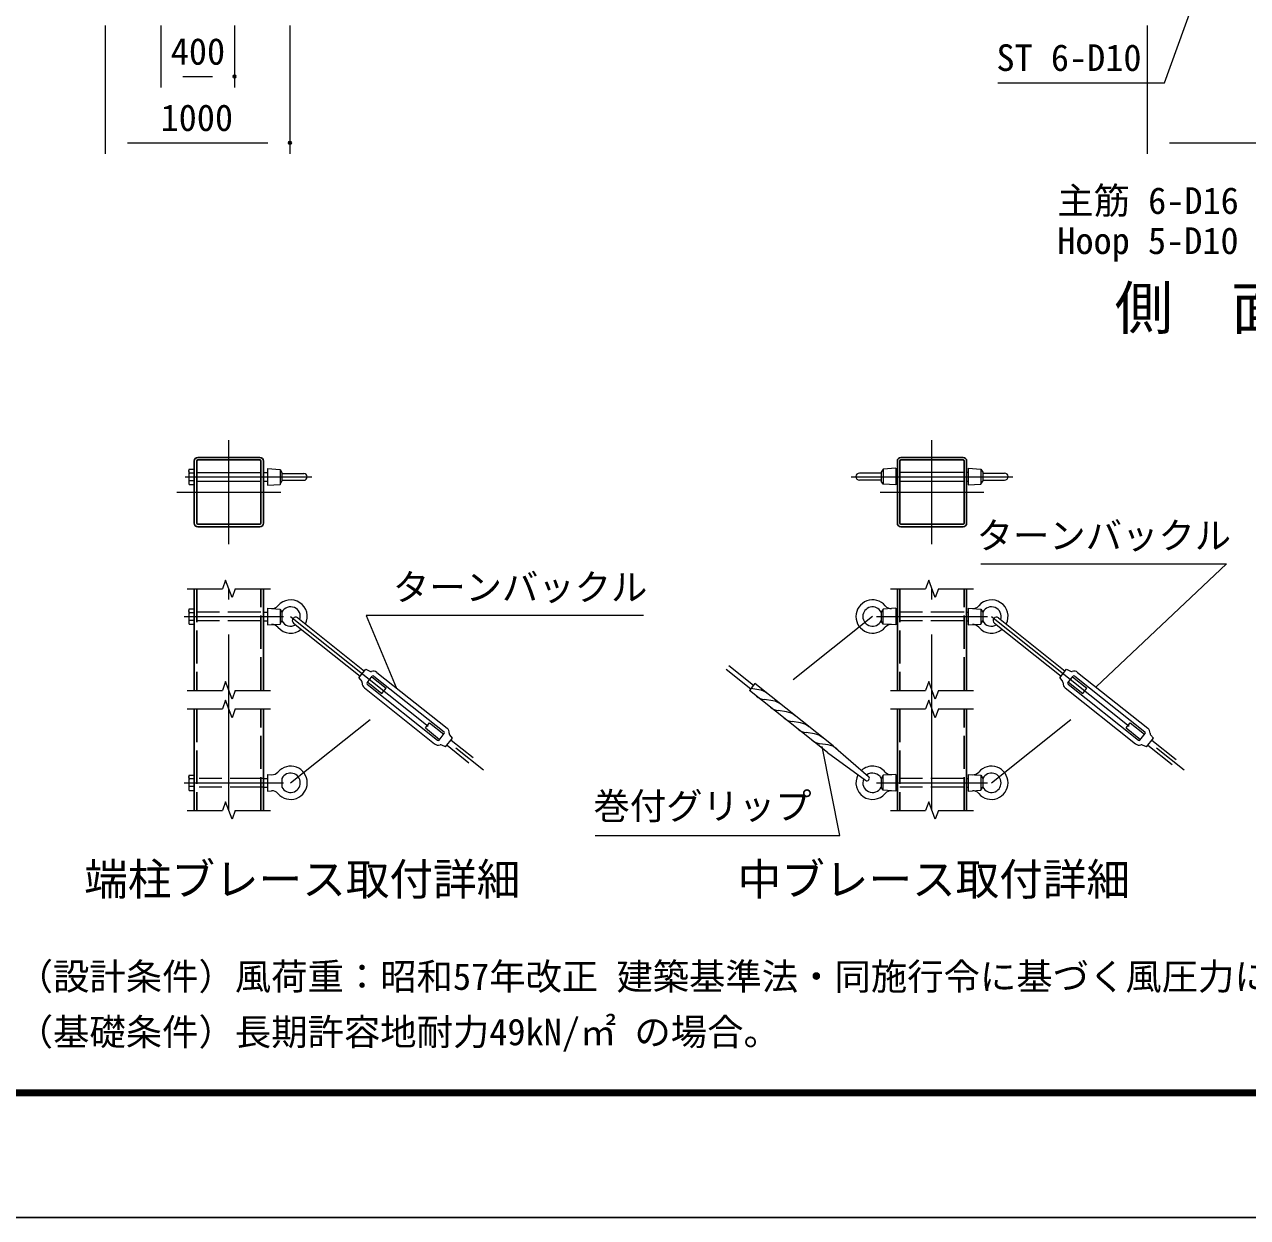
# Model space of a CAD drawing. Units: millimetres, scale not verified. Extents: x -12599 to 12601, y -8909 to 8911.
# Drawn here: x -955 to 5668, y -8909 to -2451 of the extents above; entities that cross this region are included whole.
import ezdxf
from ezdxf.enums import TextEntityAlignment as Align

# ---------------------------------------------------------------- set-up
doc = ezdxf.new("R2010")
doc.units = ezdxf.units.MM
doc.header["$LTSCALE"] = 30
doc.header["$PDMODE"] = 32
doc.header["$PDSIZE"] = 15
doc.linetypes.add('DASHED', pattern=[7.5, 6, -1.5])
doc.linetypes.add('USER1', pattern=[50.8, 31.75, -6.35, 6.35, -6.35])
for name, color, linetype, lineweight in [('0-0_D-BMK', 2, 'USER1', 13), ('0-1_D-STR1', 1, 'Continuous', 25), ('0-2_D-STR3', 3, 'Continuous', 13), ('0-4_D-STR-DIM', 7, 'Continuous', 13), ('0-7_D-STR-TXT', 7, 'Continuous', 13), ('0-8_D-TTL-TXT', 7, 'Continuous', 13), ('0-C_D-TTL', 7, 'Continuous', 25)]:
    doc.layers.add(name, color=color, linetype=linetype, lineweight=lineweight)
doc.layers.add('0-6_Defpoints', color=8, linetype='Continuous')
doc.styles.add('ＭＳ ゴシック', font='')
doc.styles.get('ＭＳ ゴシック').set_extended_font_data('MS Gothic')

msp = doc.modelspace()

# ---------------------------------------------------------------- linework, layer by layer
at = {"layer": '0-0_D-BMK'}
for p, q in [((152.07, -5263.64), (152.07, -4701.14)), ((3959.22, -5263.64), (3959.22, -4701.14)), ((-85.05, -4899.89), (600.93, -4899.89)), ((3521.55, -4899.89), (4396.88, -4899.89)), ((-129.18, -4982.39), (433.32, -4982.39)), ((3677.97, -4982.39), (4240.47, -4982.39)), ((152.07, -6705.93), (152.07, -5505.93)), ((3959.22, -6705.93), (3959.22, -5505.93)), ((-89.77, -5655.93), (448.76, -5655.93)), ((486.57, -5655.93), (1618.47, -6556.56)), ((3637.37, -5655.93), (3206.99, -5998.38)), ((3659.22, -5655.93), (4259.22, -5655.93)), ((4281.06, -5655.93), (5412.96, -6556.56)), ((486.57, -6555.93), (916.95, -6213.48)), ((4281.06, -6555.93), (4711.57, -6213.63)), ((-89.77, -6555.93), (448.76, -6555.93)), ((3659.22, -6555.93), (4259.22, -6555.93))]:
    msp.add_line(p, q, dxfattribs=at)
at = {"layer": '0-1_D-STR1'}
for p, q in [((-35.43, -4814.09), (-35.43, -5150.69)), ((-21.93, -4814.09), (-21.93, -5150.69)), ((320.37, -4794.89), (-16.23, -4794.89)), ((320.37, -4808.39), (-16.23, -4808.39)), ((326.07, -5150.69), (326.07, -4814.09)), ((339.57, -5150.69), (339.57, -4814.09)), ((3771.72, -4814.09), (3771.72, -5150.69)), ((3785.22, -4814.09), (3785.22, -5150.69)), ((4127.52, -4794.89), (3790.92, -4794.89)), ((4127.52, -4808.39), (3790.92, -4808.39)), ((4133.22, -5150.69), (4133.22, -4814.09)), ((4146.72, -5150.69), (4146.72, -4814.09)), ((-16.23, -5156.39), (320.37, -5156.39)), ((3790.92, -5156.39), (4127.52, -5156.39)), ((-16.23, -5169.89), (320.37, -5169.89)), ((3790.92, -5169.89), (4127.52, -5169.89)), ((-35.43, -5505.93), (-35.43, -6055.93)), ((339.57, -6055.93), (339.57, -5505.93)), ((3771.72, -5505.93), (3771.72, -6055.93)), ((4146.72, -6055.93), (4146.72, -5505.93)), ((-35.43, -6155.93), (-35.43, -6705.93)), ((339.57, -6705.93), (339.57, -6155.93)), ((3771.72, -6155.93), (3771.72, -6705.93)), ((4146.72, -6705.93), (4146.72, -6155.93))]:
    msp.add_line(p, q, dxfattribs=at)
at = {"layer": '0-1_D-STR1', "linetype": 'DASHED'}
for p, q in [((-21.93, -5505.93), (-21.93, -6055.93)), ((326.07, -6055.93), (326.07, -5505.93)), ((3785.22, -5505.93), (3785.22, -6055.93)), ((4133.22, -6055.93), (4133.22, -5505.93)), ((-21.93, -6155.93), (-21.93, -6705.93)), ((326.07, -6705.93), (326.07, -6155.93)), ((3785.22, -6155.93), (3785.22, -6705.93)), ((4133.22, -6705.93), (4133.22, -6155.93))]:
    msp.add_line(p, q, dxfattribs=at)
at = {"layer": '0-1_D-STR1'}
for centre, radius, start, end in [((-16.23, -4814.09), 19.2, 90, 180), ((-16.23, -4814.09), 5.7, 90, 180), ((320.37, -4814.09), 19.2, 0, 90), ((320.37, -4814.09), 5.7, 0, 90), ((3790.92, -4814.09), 19.2, 90, 180), ((3790.92, -4814.09), 5.7, 90, 180), ((4127.52, -4814.09), 19.2, 0, 90), ((4127.52, -4814.09), 5.7, 0, 90), ((-16.23, -5150.69), 19.2, 180, 270), ((-16.23, -5150.69), 5.7, 180, 270), ((320.37, -5150.69), 19.2, 270, 0), ((320.37, -5150.69), 5.7, 270, 0), ((3790.92, -5150.69), 19.2, 180, 270), ((3790.92, -5150.69), 5.7, 180, 270), ((4127.52, -5150.69), 19.2, 270, 0), ((4127.52, -5150.69), 5.7, 270, 0)]:
    msp.add_arc(centre, radius, start, end, dxfattribs=at)
at = {"layer": '0-2_D-STR3'}
for p, q in [((-65.43, -4868.28), (-65.43, -4931.28)), ((-63.03, -4858.34), (-35.43, -4858.34)), ((-35.43, -4879.12), (-63.03, -4879.12)), ((-35.43, -4858.34), (-35.43, -4941.44)), ((-21.93, -4875.89), (326.07, -4875.89)), ((339.57, -4875.89), (360.57, -4875.89)), ((360.57, -4854.89), (360.57, -4944.89)), ((429.57, -4859.39), (429.57, -4940.39)), ((439.88, -4875.89), (439.88, -4923.89)), ((439.88, -4881.14), (557.82, -4881.14)), ((3684.06, -4879.76), (3566.12, -4879.76)), ((3684.06, -4874.51), (3684.06, -4922.51)), ((3694.37, -4858.01), (3694.37, -4939.01)), ((3763.37, -4853.51), (3763.37, -4943.51)), ((3771.72, -4874.51), (3763.37, -4874.51)), ((3785.22, -4874.51), (4133.22, -4874.51)), ((4146.72, -4874.51), (4155.06, -4874.51)), ((4155.06, -4853.51), (4155.06, -4943.51)), ((4224.06, -4858.01), (4224.06, -4939.01)), ((4234.37, -4874.51), (4234.37, -4922.51)), ((4234.37, -4879.76), (4352.31, -4879.76)), ((-35.43, -4920.67), (-63.03, -4920.67)), ((-63.03, -4941.44), (-35.43, -4941.44)), ((-21.93, -4923.89), (326.07, -4923.89)), ((339.57, -4923.89), (360.57, -4923.89)), ((360.57, -4944.89), (429.57, -4940.39)), ((429.57, -4940.39), (439.88, -4923.89)), ((439.88, -4918.64), (557.82, -4918.64)), ((3684.06, -4917.26), (3566.12, -4917.26)), ((3694.37, -4939.01), (3684.06, -4922.51)), ((3763.37, -4943.51), (3694.37, -4939.01)), ((3771.72, -4922.51), (3763.37, -4922.51)), ((3785.22, -4922.51), (4133.22, -4922.51)), ((4146.72, -4922.51), (4155.06, -4922.51)), ((4155.06, -4943.51), (4224.06, -4939.01)), ((4224.06, -4939.01), (4234.37, -4922.51)), ((4234.37, -4917.26), (4352.31, -4917.26)), ((-65.43, -5624.31), (-65.43, -5687.32)), ((-63.03, -5614.38), (-35.43, -5614.38)), ((-35.43, -5614.38), (-35.43, -5697.48)), ((360.57, -5610.93), (360.57, -5700.93)), ((429.57, -5615.43), (429.57, -5696.43)), ((3694.37, -5615.43), (3684.06, -5631.93)), ((3763.37, -5610.93), (3694.37, -5615.43)), ((3694.37, -5696.43), (3694.37, -5615.43)), ((3763.37, -5610.93), (3763.37, -5700.93)), ((4155.06, -5610.93), (4155.06, -5700.93)), ((4224.06, -5615.43), (4224.06, -5696.43)), ((-35.43, -5635.15), (-63.03, -5635.15)), ((-35.43, -5676.7), (-63.03, -5676.7)), ((339.57, -5631.93), (360.57, -5631.93)), ((339.57, -5679.93), (360.57, -5679.93)), ((429.57, -5696.43), (439.88, -5679.93)), ((439.88, -5631.93), (439.88, -5679.93)), ((502.36, -5691.49), (863.87, -5979.14)), ((524.77, -5663.32), (886.29, -5950.97)), ((3684.06, -5631.93), (3684.06, -5679.93)), ((3694.37, -5696.43), (3684.06, -5679.93)), ((3763.37, -5631.93), (3771.72, -5631.93)), ((3763.37, -5679.93), (3771.72, -5679.93)), ((4146.72, -5631.93), (4155.06, -5631.93)), ((4146.72, -5679.93), (4155.06, -5679.93)), ((4224.06, -5696.43), (4234.37, -5679.93)), ((4234.37, -5631.93), (4234.37, -5679.93)), ((4296.85, -5691.49), (4658.37, -5979.14)), ((4319.27, -5663.32), (4680.78, -5950.97)), ((-63.03, -5697.48), (-35.43, -5697.48)), ((360.57, -5700.93), (429.57, -5696.43)), ((3763.37, -5700.93), (3694.37, -5696.43)), ((4155.06, -5700.93), (4224.06, -5696.43)), ((856.4, -5988.53), (893.76, -5941.58)), ((893.76, -5941.58), (915.2, -5952.23)), ((953.31, -5958.29), (1333.61, -6260.89)), ((2844.27, -5940.21), (2977.8, -6046.45)), ((2859.22, -5921.43), (2992.74, -6027.67)), ((4650.9, -5988.53), (4688.25, -5941.58)), ((4688.25, -5941.58), (4709.69, -5952.23)), ((4747.8, -5958.29), (5128.1, -6260.89)), ((856.4, -5988.53), (871.59, -6007.03)), ((900.98, -6014.42), (929, -5979.21)), ((901.94, -6022.85), (1282.24, -6325.45)), ((926.2, -5982.73), (1003.67, -6044.37)), ((937.43, -5978.25), (1317.73, -6280.85)), ((3423.43, -6355.03), (3000.87, -6018.81)), ((4650.9, -5988.53), (4666.08, -6007.03)), ((4695.47, -6014.42), (4723.49, -5979.21)), ((4696.43, -6022.85), (5076.73, -6325.45)), ((4720.69, -5982.73), (4798.16, -6044.37)), ((4731.92, -5978.25), (5112.22, -6280.85)), ((886.06, -6042.81), (1266.36, -6345.4)), ((3393.54, -6392.59), (2970.99, -6056.37)), ((3021.99, -6052.31), (2978.54, -6045.8)), ((4680.56, -6042.81), (5060.86, -6345.4)), ((3097.11, -6112.08), (3051.85, -6105.3)), ((3172.23, -6171.85), (3126.97, -6165.08)), ((3247.35, -6231.62), (3202.09, -6224.85)), ((1216, -6259.33), (1238.42, -6231.16)), ((1216, -6259.33), (1293.47, -6320.97)), ((1238.42, -6231.16), (1315.89, -6292.8)), ((1290.67, -6324.49), (1318.69, -6289.28)), ((3322.47, -6291.39), (3277.22, -6284.62)), ((5010.5, -6259.33), (5032.91, -6231.16)), ((5010.5, -6259.33), (5087.97, -6320.97)), ((5032.91, -6231.16), (5110.38, -6292.8)), ((5085.17, -6324.49), (5113.18, -6289.28)), ((1325.91, -6362.11), (1304.47, -6351.47)), ((1333.38, -6352.72), (1452.07, -6447.16)), ((1355.8, -6324.55), (1474.48, -6418.99)), ((3397.59, -6351.17), (3352.34, -6344.39)), ((3423.43, -6355.03), (3615.26, -6521.08)), ((5120.4, -6362.11), (5098.97, -6351.47)), ((5127.88, -6352.72), (5259.22, -6457.23)), ((5150.29, -6324.55), (5281.63, -6429.06)), ((3393.54, -6392.59), (3598.45, -6542.21)), ((-65.43, -6524.31), (-65.43, -6587.32)), ((-63.03, -6514.38), (-35.43, -6514.38)), ((-35.43, -6535.15), (-63.03, -6535.15)), ((-35.43, -6514.38), (-35.43, -6597.48)), ((339.57, -6531.93), (360.57, -6531.93)), ((360.57, -6510.93), (360.57, -6600.93)), ((360.57, -6510.93), (383.21, -6512.4)), ((439.88, -6531.93), (439.88, -6579.93)), ((3694.37, -6515.43), (3684.06, -6531.93)), ((3684.06, -6531.93), (3684.06, -6579.93)), ((3763.37, -6510.93), (3694.37, -6515.43)), ((3694.37, -6596.43), (3694.37, -6515.43)), ((3763.37, -6510.93), (3763.37, -6600.93)), ((3763.37, -6531.93), (3771.72, -6531.93)), ((4146.72, -6531.93), (4155.06, -6531.93)), ((4155.06, -6510.93), (4155.06, -6600.93)), ((4155.06, -6510.93), (4224.06, -6515.43)), ((4224.06, -6515.43), (4224.06, -6596.43)), ((4224.06, -6515.43), (4234.37, -6531.93)), ((4234.37, -6531.93), (4234.37, -6579.93)), ((-35.43, -6576.7), (-63.03, -6576.7)), ((-63.03, -6597.48), (-35.43, -6597.48)), ((339.57, -6579.93), (360.57, -6579.93)), ((360.57, -6600.93), (383.21, -6599.45)), ((3694.37, -6596.43), (3684.06, -6579.93)), ((3763.37, -6600.93), (3694.37, -6596.43)), ((3763.37, -6579.93), (3771.72, -6579.93)), ((4146.72, -6579.93), (4155.06, -6579.93)), ((4155.06, -6600.93), (4224.06, -6596.43)), ((4224.06, -6596.43), (4234.37, -6579.93))]:
    msp.add_line(p, q, dxfattribs=at)
at = {"layer": '0-2_D-STR3', "linetype": 'DASHED'}
for p, q in [((326.07, -5631.93), (-21.93, -5631.93)), ((326.07, -5679.93), (-21.93, -5679.93)), ((4133.22, -5631.93), (3785.22, -5631.93)), ((4133.22, -5679.93), (3785.22, -5679.93)), ((339.57, -6531.93), (-8.43, -6531.93)), ((4133.22, -6531.93), (3785.22, -6531.93)), ((339.57, -6579.93), (-8.43, -6579.93)), ((4133.22, -6579.93), (3785.22, -6579.93))]:
    msp.add_line(p, q, dxfattribs=at)
at = {"layer": '0-2_D-STR3'}
for points in [[(360.57, -4854.89), (429.57, -4859.39), (439.88, -4875.89)], [(3763.37, -4853.51), (3694.37, -4858.01), (3684.06, -4874.51)], [(4155.06, -4853.51), (4224.06, -4858.01), (4234.37, -4874.51)], [(360.57, -5610.93), (429.57, -5615.43), (439.88, -5631.93)], [(4155.06, -5610.93), (4224.06, -5615.43), (4234.37, -5631.93)], [(903.78, -6010.9), (981.25, -6072.54), (1003.67, -6044.37)], [(4698.27, -6010.9), (4775.74, -6072.54), (4798.16, -6044.37)], [(1325.91, -6362.11), (1363.27, -6315.16), (1348.08, -6296.67)], [(5120.4, -6362.11), (5157.76, -6315.16), (5142.57, -6296.67)]]:
    msp.add_lwpolyline(points, dxfattribs=at)
for centre, radius, start, end in [((-41.8, -4868.73), 23.64, 153.93467, 206.06533), ((25.69, -4899.89), 91.12, 166.82041, 193.17959), ((557.82, -4899.89), 18.75, 270, 90), ((3566.12, -4898.51), 18.75, 90, 270), ((4352.31, -4898.51), 18.75, 270, 90), ((-41.76, -4931.06), 23.67, 153.96929, 206.03071), ((-41.8, -5624.77), 23.64, 153.93467, 206.06533), ((385.95, -5570.49), 42, 266.2686, 319.66701), ((486.57, -5655.93), 90, 333.02839, 139.66701), ((486.57, -5655.93), 52.5, 341.54247, 152.79711), ((3637.37, -5655.93), 90, 40.33299, 319.66701), ((3637.37, -5655.93), 52.5, 27.20289, 332.79711), ((3737.99, -5570.49), 42, 220.33299, 273.7314), ((4180.44, -5570.49), 42, 266.2686, 319.66701), ((4281.06, -5655.93), 90, 333.02839, 139.66701), ((4281.06, -5655.93), 52.5, 341.54247, 152.79711), ((25.69, -5655.93), 91.12, 166.82041, 193.17959), ((-41.76, -5687.09), 23.67, 153.96929, 206.03071), ((486.57, -5655.93), 52.5, 207.20289, 301.44039), ((513.57, -5677.41), 18, 51.49143, 231.49143), ((4281.06, -5655.93), 52.5, 207.20289, 301.44039), ((4308.06, -5677.41), 18, 51.49143, 231.49143), ((385.95, -5741.36), 42, 40.33299, 93.7314), ((486.57, -5655.93), 90, 220.33299, 309.95447), ((3737.99, -5741.36), 42, 86.2686, 139.66701), ((4180.44, -5741.36), 42, 40.33299, 93.7314), ((4281.06, -5655.93), 90, 220.33299, 309.95447), ((920.53, -5941.48), 12, 243.59068, 287.61032), ((933.69, -5982.94), 31.5, 51.49143, 107.61032), ((4715.03, -5941.48), 12, 243.59068, 287.61032), ((4728.19, -5982.94), 31.5, 51.49143, 107.61032), ((862.32, -6014.65), 12, 355.37255, 39.39218), ((905.67, -6018.16), 31.5, 175.37255, 231.49143), ((905.67, -6018.16), 6, 141.49143, 231.49143), ((933.69, -5982.94), 6, 51.49143, 141.49143), ((3250.71, -6248.27), 339.21, 137.43473, 145.54859), ((4656.81, -6014.65), 12, 355.37255, 39.39218), ((4700.17, -6018.16), 31.5, 175.37255, 231.49143), ((4700.17, -6018.16), 6, 141.49143, 231.49143), ((4728.19, -5982.94), 6, 51.49143, 141.49143), ((3065.17, -6016.3), 90, 231.49173, 261.49182), ((3008.67, -6141.31), 90, 49.121, 81.49181), ((3140.29, -6076.07), 90, 231.49173, 261.49182), ((3083.79, -6201.08), 90, 49.121, 81.49181), ((3215.41, -6135.84), 90, 231.49054, 261.49036), ((3158.91, -6260.86), 90, 49.11991, 81.49181), ((1314, -6285.54), 6, 321.49143, 51.49143), ((1314, -6285.54), 31.5, 355.37255, 51.49143), ((1357.35, -6289.05), 12, 175.37255, 219.39218), ((3290.53, -6195.61), 90, 231.49173, 261.49182), ((3234.04, -6320.63), 90, 49.12006, 81.49181), ((5108.49, -6285.54), 6, 321.49143, 51.49143), ((5108.49, -6285.54), 31.5, 355.37255, 51.49143), ((5151.85, -6289.05), 12, 175.37255, 219.39218), ((1285.98, -6320.75), 31.5, 231.49143, 287.61032), ((1285.98, -6320.75), 6, 231.49143, 321.49143), ((1299.14, -6362.22), 12, 63.59068, 107.61032), ((3365.65, -6255.39), 90, 231.49173, 261.49182), ((3309.16, -6380.4), 90, 49.121, 81.49181), ((3384.28, -6440.17), 90, 49.11991, 81.49037), ((5080.47, -6320.75), 31.5, 231.49143, 287.61032), ((5080.47, -6320.75), 6, 231.49143, 321.49143), ((5093.63, -6362.22), 12, 63.59068, 107.61032), ((486.57, -6555.93), 90, 220.33299, 139.66701), ((3637.37, -6555.93), 90, 40.33299, 131.53741), ((4281.06, -6555.93), 90, 220.33299, 139.66701), ((-41.8, -6524.77), 23.64, 153.93467, 206.06533), ((25.69, -6555.93), 91.12, 166.82041, 193.17959), ((385.95, -6470.49), 42, 266.2686, 319.66701), ((486.57, -6555.93), 52.5, 207.20289, 152.79711), ((3637.37, -6555.93), 90, 151.44538, 319.66701), ((3637.37, -6555.93), 52.5, 156.93654, 332.79711), ((3606.85, -6531.65), 13.5, 231.48971, 51.48971), ((3637.37, -6555.93), 52.5, 27.20289, 126.04626), ((3737.99, -6470.49), 42, 220.33299, 273.7314), ((4180.44, -6470.49), 42, 266.2686, 319.66701), ((4281.06, -6555.93), 52.5, 207.20289, 152.79711), ((-41.76, -6587.09), 23.67, 153.96929, 206.03071), ((385.95, -6641.36), 42, 40.33299, 93.7314), ((3737.99, -6641.36), 42, 86.2686, 139.66701), ((4180.44, -6641.36), 42, 40.33299, 93.7314)]:
    msp.add_arc(centre, radius, start, end, dxfattribs=at)
at = {"layer": '0-4_D-STR-DIM'}
for p, q in [((-517.02, -2455.93), (-517.02, -3151.28)), ((-217.02, -2455.93), (-217.02, -2792.45)), ((182.98, -2455.93), (182.98, -2792.45)), ((482.98, -2455.93), (482.98, -3151.28)), ((5125.15, -2455.93), (5125.15, -3151.28)), ((-97.02, -2732.45), (62.98, -2732.45)), ((-397.02, -3091.28), (362.98, -3091.28)), ((5245.15, -3091.28), (6805.15, -3091.28)), ((134.75, -5458.36), (117.44, -5505.93)), ((169.38, -5553.5), (134.75, -5458.36)), ((3941.9, -5458.36), (3924.58, -5505.93)), ((3976.53, -5553.5), (3941.9, -5458.36)), ((-72.93, -5505.93), (117.44, -5505.93)), ((186.7, -5505.93), (169.38, -5553.5)), ((186.7, -5505.93), (377.07, -5505.93)), ((3734.22, -5505.93), (3924.58, -5505.93)), ((3993.84, -5505.93), (3976.53, -5553.5)), ((3993.84, -5505.93), (4184.22, -5505.93)), ((134.75, -6008.36), (117.44, -6055.93)), ((169.38, -6103.5), (134.75, -6008.36)), ((3941.9, -6008.36), (3924.58, -6055.93)), ((3976.53, -6103.5), (3941.9, -6008.36)), ((-72.93, -6055.93), (117.44, -6055.93)), ((186.7, -6055.93), (169.38, -6103.5)), ((186.7, -6055.93), (377.07, -6055.93)), ((3734.22, -6055.93), (3924.58, -6055.93)), ((3993.84, -6055.93), (3976.53, -6103.5)), ((3993.84, -6055.93), (4184.22, -6055.93)), ((-72.93, -6155.93), (117.44, -6155.93)), ((134.75, -6108.36), (117.44, -6155.93)), ((169.38, -6203.5), (134.75, -6108.36)), ((186.7, -6155.93), (169.38, -6203.5)), ((186.7, -6155.93), (377.07, -6155.93)), ((3734.22, -6155.93), (3924.58, -6155.93)), ((3941.9, -6108.36), (3924.58, -6155.93)), ((3976.53, -6203.5), (3941.9, -6108.36)), ((3993.84, -6155.93), (3976.53, -6203.5)), ((3993.84, -6155.93), (4184.22, -6155.93)), ((134.75, -6658.36), (117.44, -6705.93)), ((169.38, -6753.5), (134.75, -6658.36)), ((3941.9, -6658.36), (3924.58, -6705.93)), ((3976.53, -6753.5), (3941.9, -6658.36)), ((-72.93, -6705.93), (117.44, -6705.93)), ((186.7, -6705.93), (169.38, -6753.5)), ((186.7, -6705.93), (377.07, -6705.93)), ((3734.22, -6705.93), (3924.58, -6705.93)), ((3993.84, -6705.93), (3976.53, -6753.5)), ((3993.84, -6705.93), (4184.22, -6705.93))]:
    msp.add_line(p, q, dxfattribs=at)
at = {"layer": '0-6_Defpoints'}
for p in [(182.98, -2732.45), (482.98, -3091.28)]:
    msp.add_point(p, dxfattribs=at)
at = {"layer": '0-7_D-STR-TXT'}
for points in [[(4316.03, -2767), (5218.5, -2767), (5514.47, -1947.81)], [(4224.45, -5370.21), (5554.38, -5370.21), (4848.21, -6035.66)], [(2396.55, -5649.93), (896.07, -5649.93), (1057.87, -6040.26)], [(2134.79, -6840.42), (3459.39, -6840.42), (3364.87, -6359.01)]]:
    msp.add_lwpolyline(points, dxfattribs=at)
at = {"layer": '0-C_D-TTL', "color": 2}
msp.add_lwpolyline([(-12599.04, 8910.68), (12600.96, 8910.68), (12600.96, -8909.32), (-12599.04, -8909.32)], close=True, dxfattribs=at)
at = {"layer": '0-C_D-TTL'}
for points in [[(-11789.04, 8250.68), (11790.96, 8250.68), (11790.96, -8249.32), (-11789.04, -8249.32)], [(-11781.54, 8243.18), (11783.46, 8243.18), (11783.46, -8241.82), (-11781.54, -8241.82)], [(-11774.04, 8235.68), (11775.96, 8235.68), (11775.96, -8234.32), (-11774.04, -8234.32)], [(-11766.54, 8228.18), (11768.46, 8228.18), (11768.46, -8226.82), (-11766.54, -8226.82)], [(-11759.04, 8220.68), (11760.96, 8220.68), (11760.96, -8219.32), (-11759.04, -8219.32)]]:
    msp.add_lwpolyline(points, close=True, dxfattribs=at)

# ---------------------------------------------------------------- texts
at = {"layer": '0-4_D-STR-DIM', "style": 'ＭＳ ゴシック'}
for s, p in [('400', (-162.52, -2712.2)), ('1000', (-217.72, -3071.04))]:
    msp.add_text(s, height=144.3, dxfattribs=at).set_placement(p, align=Align.BOTTOM_LEFT)
at = {"layer": '0-7_D-STR-TXT', "style": 'ＭＳ ゴシック'}
for s, p in [('ST 6-D10', (4308.42, -2745.99)), ('主筋 6-D16', (4637.72, -3519.85)), ('Hoop 5-D10', (4637.72, -3736.85)), ('ターンバックル', (4200.85, -5332.84)), ('ターンバックル', (1040.46, -5612.55)), ('巻付グリップ', (2126.41, -6796.95))]:
    msp.add_text(s, height=144.3, dxfattribs=at).set_placement(p, align=Align.BOTTOM_LEFT)
at = {"layer": '0-8_D-TTL-TXT', "style": 'ＭＳ ゴシック'}
for s, height, p in [('側\u3000面\u3000図', 230.9, (4948.18, -4169.94)), ('端柱ブレース取付詳細', 173.1, (-630.99, -7216.44)), ('中ブレース取付詳細', 173.1, (2906.63, -7216.9)), ('（設計条件）風荷重：昭和57年改正 建築基準法・同施行令に基づく風圧力に準拠。', 144.3, (-996.39, -7720.13)), ('（基礎条件）長期許容地耐力49kN/㎡ の場合。', 144.3, (-996.39, -8020.13))]:
    msp.add_text(s, height=height, dxfattribs=at).set_placement(p, align=Align.BOTTOM_LEFT)

doc.saveas('drawing.dxf')
